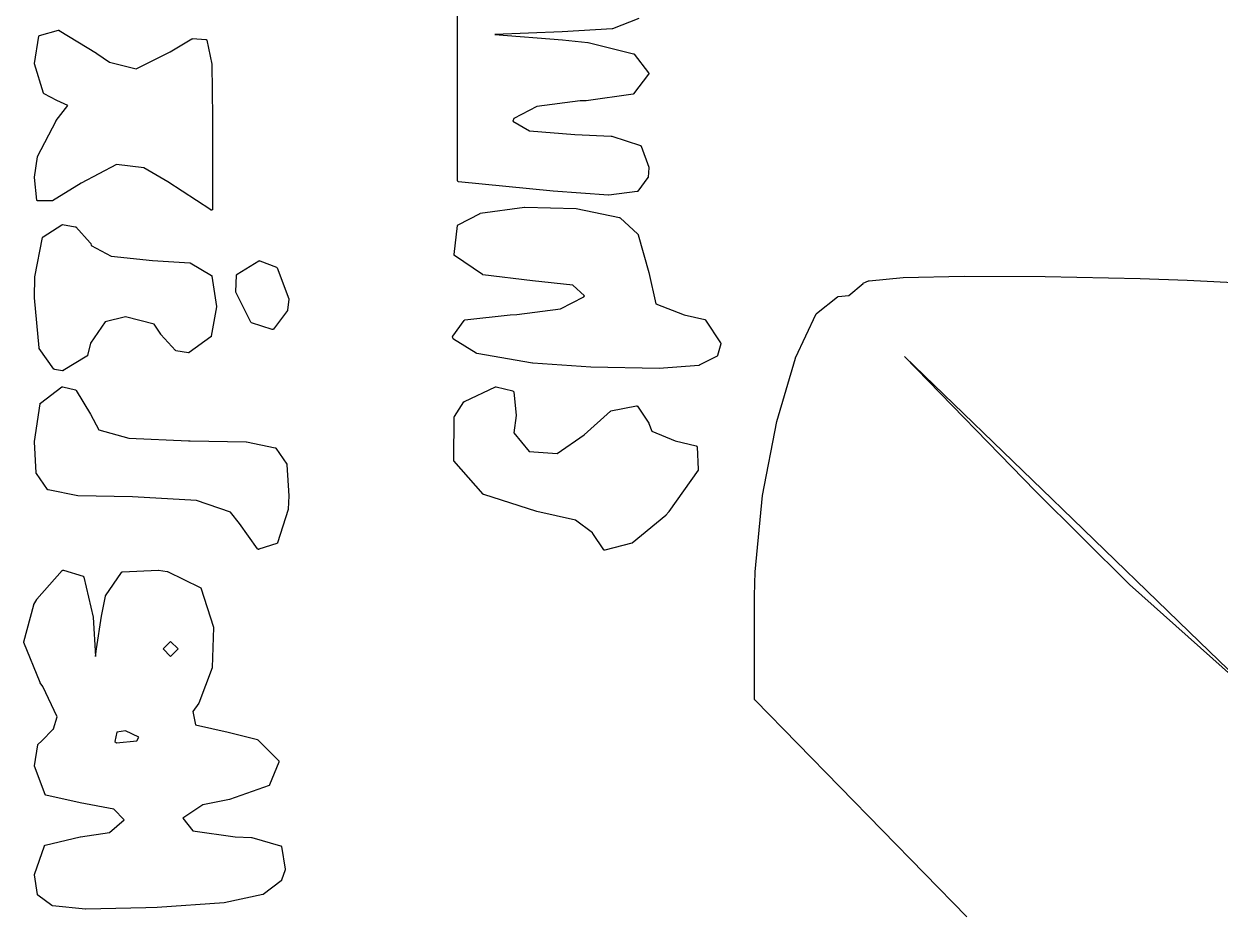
# Model space of a CAD drawing. Extents: x 61 to 195, y -137 to -62.
# Drawn here: x 179.81 to 185.44, y -92.6 to -88.42 of the extents above; entities that cross this region are included whole.
import ezdxf

# ---------------------------------------------------------------- set-up
doc = ezdxf.new("R2010")
doc.units = 0
doc.header["$MEASUREMENT"] = 0
doc.layers.add('BLACK', color=7, linetype='CONTINUOUS')

msp = doc.modelspace()

# ---------------------------------------------------------------- linework, layer by layer
at = {"layer": 'BLACK', "linetype": 'CONTINUOUS'}
for p, q in [((181.851, -89.1597), (181.851, -88.0615)), ((182.704, -88.3965), (182.58, -88.4455)), ((179.886, -88.4765), (179.974, -88.4524)), ((179.974, -88.4523), (179.974, -88.4522)), ((179.974, -88.4522), (179.975, -88.4523)), ((179.974, -88.4524), (179.974, -88.4523)), ((179.975, -88.4523), (179.975, -88.4522)), ((179.975, -88.4522), (179.976, -88.4523)), ((179.976, -88.4523), (179.976, -88.4523)), ((179.976, -88.4523), (179.977, -88.4525)), ((179.977, -88.4525), (179.977, -88.4526)), ((179.977, -88.4526), (179.977, -88.4528)), ((179.977, -88.4528), (179.978, -88.4529)), ((179.978, -88.4529), (180.154, -88.5609)), ((182.343, -88.4603), (182.027, -88.4723)), ((182.027, -88.4723), (182.344, -88.4972)), ((182.578, -88.4458), (182.343, -88.4603)), ((182.343, -88.4603), (182.343, -88.4602)), ((182.343, -88.4602), (182.343, -88.4603)), ((182.579, -88.4456), (182.578, -88.4458)), ((182.58, -88.4455), (182.579, -88.4456)), ((179.862, -88.6085), (179.882, -88.4805)), ((179.882, -88.48), (179.883, -88.4794)), ((179.882, -88.4803), (179.882, -88.48)), ((179.882, -88.4805), (179.882, -88.4803)), ((179.883, -88.478), (179.884, -88.4775)), ((179.883, -88.4784), (179.883, -88.478)), ((179.883, -88.4787), (179.883, -88.4784)), ((179.883, -88.4789), (179.883, -88.4787)), ((179.883, -88.4794), (179.883, -88.4789)), ((179.884, -88.4772), (179.885, -88.4769)), ((179.884, -88.4774), (179.884, -88.4772)), ((179.884, -88.4775), (179.884, -88.4774)), ((179.885, -88.4769), (179.885, -88.4766)), ((179.885, -88.4766), (179.886, -88.4766)), ((179.886, -88.4766), (179.886, -88.4765)), ((180.499, -88.5547), (180.602, -88.4927)), ((180.602, -88.4927), (180.603, -88.4925)), ((180.603, -88.4925), (180.603, -88.4922)), ((180.603, -88.4922), (180.604, -88.4922)), ((180.604, -88.4922), (180.604, -88.4921)), ((180.604, -88.4921), (180.605, -88.4921)), ((180.605, -88.4921), (180.605, -88.492)), ((180.605, -88.492), (180.667, -88.4958)), ((180.667, -88.4958), (180.668, -88.4959)), ((180.668, -88.4959), (180.669, -88.496)), ((180.669, -88.496), (180.669, -88.4961)), ((180.669, -88.4961), (180.669, -88.4962)), ((180.669, -88.4962), (180.67, -88.4966)), ((180.67, -88.4966), (180.67, -88.4969)), ((180.67, -88.4969), (180.67, -88.497)), ((180.67, -88.497), (180.671, -88.4972)), ((180.671, -88.4972), (180.671, -88.4977)), ((180.671, -88.4977), (180.671, -88.4982)), ((180.671, -88.4982), (180.671, -88.4984)), ((180.671, -88.4984), (180.672, -88.4986)), ((180.672, -88.4986), (180.672, -88.4992)), ((180.672, -88.4992), (180.672, -88.4998)), ((180.672, -88.4998), (180.695, -88.6117)), ((182.344, -88.4972), (182.344, -88.4973)), ((182.344, -88.4973), (182.344, -88.4973)), ((182.344, -88.4973), (182.464, -88.5096)), ((182.464, -88.5096), (182.465, -88.5097)), ((182.465, -88.5097), (182.465, -88.5097)), ((182.465, -88.5097), (182.679, -88.5633)), ((180.154, -88.5609), (180.154, -88.561)), ((180.154, -88.561), (180.155, -88.561)), ((180.155, -88.561), (180.214, -88.6023)), ((180.34, -88.6339), (180.499, -88.5547)), ((182.679, -88.5633), (182.679, -88.5636)), ((182.679, -88.5636), (182.68, -88.5639)), ((182.68, -88.5639), (182.68, -88.5639)), ((182.68, -88.5639), (182.68, -88.564)), ((182.68, -88.564), (182.681, -88.5645)), ((182.681, -88.5645), (182.681, -88.5651)), ((182.681, -88.5651), (182.749, -88.6533)), ((179.862, -88.6088), (179.862, -88.6085)), ((179.862, -88.6091), (179.862, -88.6088)), ((179.862, -88.6097), (179.862, -88.6091)), ((179.862, -88.6103), (179.862, -88.6097)), ((179.862, -88.6105), (179.862, -88.6103)), ((179.862, -88.6108), (179.862, -88.6105)), ((179.904, -88.7483), (179.862, -88.6108)), ((180.214, -88.6023), (180.34, -88.6339)), ((180.695, -88.6117), (180.695, -88.6122)), ((180.695, -88.6122), (180.695, -88.6126)), ((180.695, -88.6126), (180.699, -88.8633)), ((182.749, -88.6593), (182.679, -88.7512)), ((182.749, -88.6533), (182.75, -88.6538)), ((182.75, -88.6588), (182.749, -88.6593)), ((182.75, -88.6538), (182.75, -88.6544)), ((182.75, -88.6544), (182.75, -88.6546)), ((182.75, -88.6546), (182.75, -88.6548)), ((182.75, -88.6548), (182.75, -88.6555)), ((182.75, -88.6555), (182.75, -88.6561)), ((182.75, -88.6561), (182.75, -88.6563)), ((182.75, -88.6563), (182.75, -88.6565)), ((182.75, -88.6565), (182.75, -88.6572)), ((182.75, -88.6572), (182.75, -88.6578)), ((182.75, -88.6578), (182.75, -88.658)), ((182.75, -88.658), (182.75, -88.6582)), ((182.75, -88.6582), (182.75, -88.6588)), ((179.904, -88.7484), (179.904, -88.7483)), ((179.904, -88.7486), (179.904, -88.7484)), ((179.905, -88.7492), (179.904, -88.7486)), ((179.905, -88.7498), (179.905, -88.7492)), ((179.905, -88.7499), (179.905, -88.7498)), ((179.905, -88.7501), (179.905, -88.7499)), ((179.906, -88.7505), (179.905, -88.7501)), ((179.906, -88.751), (179.906, -88.7505)), ((179.907, -88.7511), (179.906, -88.751)), ((179.907, -88.7512), (179.907, -88.7511)), ((179.966, -88.7831), (179.907, -88.7512)), ((182.676, -88.7531), (182.455, -88.7836)), ((182.677, -88.7527), (182.676, -88.753)), ((182.676, -88.753), (182.676, -88.753)), ((182.676, -88.753), (182.676, -88.7531)), ((182.678, -88.7523), (182.677, -88.7524)), ((182.677, -88.7524), (182.677, -88.7525)), ((182.677, -88.7525), (182.677, -88.7527)), ((182.679, -88.7515), (182.678, -88.7519)), ((182.678, -88.7519), (182.678, -88.7523)), ((182.679, -88.7512), (182.679, -88.7513)), ((182.679, -88.7513), (182.679, -88.7515)), ((179.964, -88.8772), (180.019, -88.8057)), ((179.966, -88.7833), (179.966, -88.7831)), ((179.966, -88.7831), (179.966, -88.7831)), ((180.019, -88.8057), (179.966, -88.7833)), ((182.428, -88.784), (182.224, -88.8109)), ((182.454, -88.7837), (182.428, -88.784)), ((182.455, -88.7836), (182.454, -88.7836)), ((182.454, -88.7836), (182.454, -88.7837)), ((180.699, -88.8633), (180.699, -88.8633)), ((180.699, -88.8633), (180.699, -88.8633)), ((180.699, -88.8633), (180.699, -89.2933)), ((182.115, -88.8668), (182.111, -88.8795)), ((182.224, -88.8109), (182.115, -88.8668)), ((179.876, -89.0459), (179.964, -88.878)), ((179.964, -88.8776), (179.964, -88.8772)), ((179.964, -88.878), (179.964, -88.8776)), ((182.111, -88.8795), (182.189, -88.9253)), ((182.189, -88.9253), (182.402, -88.943)), ((182.402, -88.943), (182.574, -88.9501)), ((182.574, -88.9501), (182.575, -88.9503)), ((182.575, -88.9503), (182.576, -88.9504)), ((182.576, -88.9504), (182.711, -88.9943)), ((182.711, -88.9943), (182.711, -88.9945)), ((182.711, -88.9945), (182.712, -88.9947)), ((182.712, -88.9947), (182.712, -88.9949)), ((182.712, -88.9949), (182.712, -88.9951)), ((182.712, -88.9951), (182.713, -88.9955)), ((182.713, -88.9955), (182.713, -88.9958)), ((182.713, -88.9958), (182.713, -88.9961)), ((182.713, -88.9961), (182.714, -88.9964)), ((182.714, -88.9964), (182.714, -88.9969)), ((182.714, -88.9969), (182.714, -88.9973)), ((182.714, -88.9973), (182.75, -89.0968)), ((179.862, -89.1433), (179.876, -89.0475)), ((179.876, -89.0467), (179.876, -89.0459)), ((179.876, -89.0475), (179.876, -89.0467)), ((180.247, -89.0833), (180.081, -89.1718)), ((180.376, -89.0986), (180.247, -89.0833)), ((179.862, -89.1439), (179.862, -89.1433)), ((179.862, -89.1446), (179.862, -89.1439)), ((179.873, -89.2506), (179.862, -89.1446)), ((180.489, -89.1653), (180.376, -89.0986)), ((182.746, -89.1454), (182.699, -89.2088)), ((182.747, -89.1445), (182.746, -89.1449)), ((182.746, -89.1449), (182.746, -89.1454)), ((182.75, -89.0989), (182.747, -89.1428)), ((182.747, -89.1428), (182.747, -89.1433)), ((182.747, -89.1433), (182.747, -89.1438)), ((182.747, -89.1438), (182.747, -89.1441)), ((182.747, -89.1441), (182.747, -89.1445)), ((182.75, -89.0968), (182.75, -89.097)), ((182.75, -89.097), (182.75, -89.0972)), ((182.75, -89.0972), (182.75, -89.0978)), ((182.75, -89.0978), (182.75, -89.0985)), ((182.75, -89.0985), (182.75, -89.0987)), ((182.75, -89.0987), (182.75, -89.0989)), ((180.081, -89.1718), (179.947, -89.2537)), ((180.691, -89.2975), (180.489, -89.1653)), ((181.851, -89.1599), (181.851, -89.1597)), ((181.851, -89.16), (181.851, -89.1599)), ((181.852, -89.1607), (181.851, -89.16)), ((181.852, -89.1614), (181.852, -89.1607)), ((181.852, -89.1615), (181.852, -89.1614)), ((181.852, -89.1617), (181.852, -89.1615)), ((181.852, -89.1623), (181.852, -89.1617)), ((181.853, -89.1629), (181.852, -89.1623)), ((181.853, -89.163), (181.853, -89.1629)), ((181.853, -89.1632), (181.853, -89.163)), ((181.853, -89.1636), (181.853, -89.1632)), ((181.854, -89.164), (181.853, -89.1636)), ((181.854, -89.1641), (181.854, -89.164)), ((181.854, -89.1642), (181.854, -89.1641)), ((181.855, -89.1644), (181.854, -89.1642)), ((181.855, -89.1646), (181.855, -89.1644)), ((181.856, -89.1646), (181.855, -89.1646)), ((182.3, -89.2093), (181.856, -89.1646)), ((181.856, -89.1646), (181.856, -89.1646)), ((179.873, -89.2507), (179.873, -89.2506)), ((179.873, -89.2509), (179.873, -89.2507)), ((179.874, -89.2516), (179.873, -89.2509)), ((179.874, -89.2522), (179.874, -89.2516)), ((179.874, -89.2524), (179.874, -89.2522)), ((179.874, -89.2525), (179.874, -89.2524)), ((179.875, -89.2531), (179.874, -89.2525)), ((179.875, -89.2536), (179.875, -89.2531)), ((179.875, -89.2537), (179.875, -89.2536)), ((179.875, -89.2539), (179.875, -89.2537)), ((179.876, -89.2542), (179.875, -89.2539)), ((179.876, -89.2546), (179.876, -89.2542)), ((179.877, -89.2546), (179.876, -89.2546)), ((179.877, -89.2547), (179.877, -89.2546)), ((179.877, -89.2548), (179.877, -89.2547)), ((179.878, -89.255), (179.877, -89.2548)), ((179.944, -89.2544), (179.878, -89.255)), ((179.878, -89.255), (179.878, -89.255)), ((179.878, -89.255), (179.878, -89.255)), ((179.945, -89.2543), (179.944, -89.2544)), ((179.946, -89.2541), (179.945, -89.2542)), ((179.945, -89.2542), (179.945, -89.2543)), ((179.945, -89.2543), (179.945, -89.2543)), ((179.947, -89.2537), (179.946, -89.2539)), ((179.946, -89.2539), (179.946, -89.2541)), ((182.561, -89.2283), (182.3, -89.2093)), ((182.3, -89.2093), (182.3, -89.2093)), ((182.3, -89.2093), (182.3, -89.2093)), ((182.562, -89.2282), (182.561, -89.2283)), ((182.696, -89.2108), (182.562, -89.2282)), ((182.562, -89.2282), (182.562, -89.2282)), ((182.697, -89.2107), (182.696, -89.2107)), ((182.696, -89.2107), (182.696, -89.2108)), ((182.698, -89.2103), (182.697, -89.2104)), ((182.697, -89.2104), (182.697, -89.2107)), ((182.699, -89.2096), (182.698, -89.21)), ((182.698, -89.21), (182.698, -89.2101)), ((182.698, -89.2101), (182.698, -89.2103)), ((182.699, -89.2088), (182.699, -89.209)), ((182.699, -89.209), (182.699, -89.2092)), ((182.699, -89.2092), (182.699, -89.2096)), ((180.691, -89.2976), (180.691, -89.2975)), ((180.691, -89.2977), (180.691, -89.2976)), ((180.692, -89.2979), (180.691, -89.2977)), ((180.693, -89.2982), (180.692, -89.2979)), ((180.693, -89.2983), (180.693, -89.2982)), ((180.693, -89.2982), (180.693, -89.2982)), ((180.694, -89.2983), (180.693, -89.2983)), ((180.695, -89.2983), (180.694, -89.2983)), ((180.694, -89.2983), (180.694, -89.2983)), ((180.696, -89.2978), (180.695, -89.298)), ((180.695, -89.298), (180.695, -89.2983)), ((180.695, -89.2983), (180.695, -89.2983)), ((180.697, -89.2972), (180.696, -89.2977)), ((180.696, -89.2977), (180.696, -89.2977)), ((180.696, -89.2977), (180.696, -89.2978)), ((180.698, -89.2966), (180.697, -89.2968)), ((180.697, -89.2968), (180.697, -89.2972)), ((180.699, -89.2943), (180.698, -89.295)), ((180.698, -89.295), (180.698, -89.2952)), ((180.698, -89.2952), (180.698, -89.2953)), ((180.698, -89.2953), (180.698, -89.2959)), ((180.698, -89.2959), (180.698, -89.2966)), ((180.698, -89.2966), (180.698, -89.2966)), ((180.699, -89.2933), (180.699, -89.2935)), ((180.699, -89.2935), (180.699, -89.2936)), ((180.699, -89.2936), (180.699, -89.2943)), ((181.854, -89.3669), (181.957, -89.3135)), ((181.957, -89.3133), (181.958, -89.313)), ((181.957, -89.3135), (181.957, -89.3133)), ((181.958, -89.313), (182.166, -89.2848)), ((182.166, -89.2848), (182.167, -89.2848)), ((182.167, -89.2848), (182.167, -89.2847)), ((182.167, -89.2847), (182.408, -89.2904)), ((182.408, -89.2904), (182.408, -89.2905)), ((182.408, -89.2905), (182.409, -89.2905)), ((182.409, -89.2905), (182.612, -89.3332)), ((179.903, -89.423), (179.991, -89.3671)), ((179.991, -89.367), (179.992, -89.3668)), ((179.991, -89.3671), (179.991, -89.367)), ((179.991, -89.3671), (179.991, -89.3671)), ((179.992, -89.3668), (179.993, -89.3665)), ((179.993, -89.3665), (179.993, -89.3664)), ((179.993, -89.3664), (179.993, -89.3664)), ((179.993, -89.3664), (179.994, -89.3664)), ((179.994, -89.3664), (179.994, -89.3664)), ((179.994, -89.3664), (180.053, -89.376)), ((179.994, -89.3664), (179.994, -89.3664)), ((179.994, -89.3664), (179.994, -89.3664)), ((181.835, -89.5075), (181.851, -89.3707)), ((181.851, -89.3707), (181.852, -89.3701)), ((181.852, -89.3685), (181.853, -89.368)), ((181.852, -89.3691), (181.852, -89.3685)), ((181.852, -89.3693), (181.852, -89.3691)), ((181.852, -89.3694), (181.852, -89.3693)), ((181.852, -89.3701), (181.852, -89.3694)), ((181.853, -89.3673), (181.854, -89.3669)), ((181.853, -89.3677), (181.853, -89.3673)), ((181.853, -89.3678), (181.853, -89.3677)), ((181.853, -89.368), (181.853, -89.3678)), ((182.612, -89.3332), (182.613, -89.3333)), ((182.613, -89.3333), (182.613, -89.3334)), ((182.613, -89.3334), (182.614, -89.3337)), ((182.614, -89.3337), (182.614, -89.3338)), ((182.614, -89.3338), (182.614, -89.3341)), ((182.614, -89.3341), (182.615, -89.3344)), ((182.615, -89.3344), (182.699, -89.4117)), ((179.864, -89.6117), (179.9, -89.4263)), ((179.9, -89.4263), (179.901, -89.426)), ((179.901, -89.4242), (179.902, -89.4238)), ((179.901, -89.4245), (179.901, -89.4242)), ((179.901, -89.4247), (179.901, -89.4245)), ((179.901, -89.4252), (179.901, -89.4247)), ((179.901, -89.4257), (179.901, -89.4252)), ((179.901, -89.426), (179.901, -89.4257)), ((179.902, -89.4232), (179.903, -89.423)), ((179.902, -89.4234), (179.902, -89.4232)), ((179.902, -89.4238), (179.902, -89.4234)), ((180.053, -89.376), (180.054, -89.3762)), ((180.054, -89.3762), (180.054, -89.3765)), ((180.054, -89.3765), (180.054, -89.3765)), ((180.054, -89.3765), (180.055, -89.3765)), ((180.055, -89.3765), (180.055, -89.377)), ((180.055, -89.377), (180.056, -89.3775)), ((180.056, -89.3775), (180.124, -89.4526)), ((182.699, -89.4117), (182.699, -89.4121)), ((182.699, -89.4121), (182.699, -89.4124)), ((182.699, -89.4124), (182.7, -89.4128)), ((182.7, -89.4128), (182.7, -89.4131)), ((182.7, -89.4131), (182.7, -89.4135)), ((182.7, -89.4135), (182.7, -89.414)), ((182.7, -89.414), (182.75, -89.5907)), ((180.124, -89.4526), (180.125, -89.453)), ((180.125, -89.453), (180.125, -89.4533)), ((180.125, -89.4533), (180.125, -89.4537)), ((180.125, -89.4537), (180.125, -89.4541)), ((180.125, -89.4541), (180.125, -89.4545)), ((180.125, -89.4545), (180.126, -89.4549)), ((180.126, -89.4549), (180.128, -89.4638)), ((180.128, -89.4638), (180.223, -89.5145)), ((180.223, -89.5145), (180.417, -89.5357)), ((180.417, -89.5357), (180.592, -89.5456)), ((180.814, -89.5999), (180.916, -89.5364)), ((180.916, -89.5364), (180.917, -89.5362)), ((180.917, -89.5359), (180.918, -89.5358)), ((180.917, -89.5362), (180.917, -89.5359)), ((180.917, -89.5359), (180.917, -89.5359)), ((180.918, -89.5358), (180.919, -89.5357)), ((180.918, -89.5358), (180.918, -89.5358)), ((180.919, -89.5357), (180.919, -89.5357)), ((180.919, -89.5357), (180.92, -89.5359)), ((180.919, -89.5357), (180.919, -89.5357)), ((180.92, -89.5359), (180.921, -89.536)), ((180.921, -89.536), (181, -89.5668)), ((181.835, -89.5076), (181.835, -89.5075)), ((181.835, -89.5077), (181.835, -89.5076)), ((181.835, -89.5085), (181.835, -89.5077)), ((181.835, -89.5092), (181.835, -89.5085)), ((181.835, -89.5093), (181.835, -89.5092)), ((181.835, -89.5094), (181.835, -89.5093)), ((181.835, -89.5101), (181.835, -89.5094)), ((181.835, -89.5108), (181.835, -89.5101)), ((181.835, -89.5109), (181.835, -89.5108)), ((181.835, -89.511), (181.835, -89.5109)), ((181.836, -89.5115), (181.835, -89.511)), ((181.837, -89.5121), (181.836, -89.5115)), ((181.837, -89.5122), (181.837, -89.5121)), ((181.837, -89.5121), (181.837, -89.5121)), ((181.968, -89.601), (181.837, -89.5122)), ((180.592, -89.5456), (180.592, -89.5457)), ((180.592, -89.5457), (180.592, -89.5457)), ((180.592, -89.5457), (180.593, -89.5459)), ((180.593, -89.5459), (180.594, -89.546)), ((180.594, -89.546), (180.594, -89.5462)), ((180.594, -89.5462), (180.594, -89.5463)), ((180.594, -89.5463), (180.694, -89.6049)), ((181, -89.5668), (181, -89.567)), ((181, -89.567), (181.001, -89.5672)), ((181.001, -89.5672), (181.001, -89.5675)), ((181.001, -89.5675), (181.002, -89.5677)), ((181.002, -89.5677), (181.002, -89.568)), ((181.002, -89.568), (181.002, -89.5683)), ((181.002, -89.5683), (181.002, -89.5687)), ((181.002, -89.5687), (181.003, -89.5691)), ((181.003, -89.5691), (181.003, -89.5695)), ((181.003, -89.5695), (181.003, -89.5698)), ((181.003, -89.5698), (181.057, -89.7153)), ((182.75, -89.5907), (182.75, -89.5908)), ((182.75, -89.5908), (182.75, -89.5909)), ((182.75, -89.5909), (182.784, -89.7389)), ((179.862, -89.7099), (179.864, -89.6125)), ((179.864, -89.6121), (179.864, -89.6117)), ((179.864, -89.6125), (179.864, -89.6121)), ((180.694, -89.6049), (180.694, -89.6052)), ((180.694, -89.6052), (180.694, -89.6054)), ((180.694, -89.6054), (180.695, -89.6057)), ((180.695, -89.6057), (180.695, -89.606)), ((180.695, -89.606), (180.695, -89.6064)), ((180.695, -89.6064), (180.696, -89.6068)), ((180.696, -89.6068), (180.696, -89.6072)), ((180.696, -89.6072), (180.696, -89.6075)), ((180.696, -89.6075), (180.696, -89.608)), ((180.696, -89.608), (180.696, -89.6084)), ((180.696, -89.6084), (180.718, -89.7516)), ((180.808, -89.6816), (180.812, -89.6039)), ((180.812, -89.6022), (180.813, -89.6016)), ((180.812, -89.6024), (180.812, -89.6022)), ((180.812, -89.6026), (180.812, -89.6024)), ((180.812, -89.6032), (180.812, -89.6026)), ((180.812, -89.6039), (180.812, -89.6032)), ((180.813, -89.6007), (180.814, -89.6003)), ((180.813, -89.6009), (180.813, -89.6007)), ((180.813, -89.6011), (180.813, -89.6009)), ((180.813, -89.6016), (180.813, -89.6011)), ((180.814, -89.6003), (180.814, -89.5999)), ((181.968, -89.6012), (181.968, -89.601)), ((181.969, -89.6014), (181.968, -89.6012)), ((181.969, -89.6015), (181.969, -89.6014)), ((181.97, -89.6017), (181.969, -89.6015)), ((181.97, -89.6018), (181.97, -89.6017)), ((181.97, -89.6019), (181.97, -89.6018)), ((182.204, -89.6303), (181.97, -89.6019)), ((182.393, -89.6505), (182.204, -89.6303)), ((182.204, -89.6303), (182.204, -89.6303)), ((182.204, -89.6303), (182.204, -89.6303)), ((182.448, -89.7006), (182.393, -89.6505)), ((183.691, -89.6989), (183.758, -89.6427)), ((183.758, -89.6427), (183.759, -89.6423)), ((183.759, -89.642), (183.784, -89.6303)), ((183.759, -89.6423), (183.759, -89.642)), ((183.784, -89.6303), (183.785, -89.6301)), ((183.785, -89.6301), (183.786, -89.6299)), ((183.786, -89.6299), (183.947, -89.6149)), ((183.947, -89.6149), (184.233, -89.608)), ((183.947, -89.6149), (183.947, -89.6149)), ((183.947, -89.6149), (183.947, -89.6149)), ((184.233, -89.608), (184.233, -89.608)), ((184.233, -89.608), (184.233, -89.608)), ((184.233, -89.608), (184.614, -89.6097)), ((184.614, -89.6097), (184.614, -89.6097)), ((184.614, -89.6097), (184.614, -89.6097)), ((184.614, -89.6097), (185.061, -89.6203)), ((185.061, -89.6203), (185.061, -89.6203)), ((185.061, -89.6203), (185.061, -89.6203)), ((185.061, -89.6203), (185.281, -89.6282)), ((185.281, -89.6282), (185.281, -89.6282)), ((185.281, -89.6282), (185.282, -89.6282)), ((185.282, -89.6282), (185.791, -89.654)), ((179.862, -89.7102), (179.862, -89.7099)), ((179.862, -89.7104), (179.862, -89.7102)), ((179.883, -89.9459), (179.862, -89.7104)), ((180.808, -89.682), (180.808, -89.6816)), ((180.808, -89.6824), (180.808, -89.682)), ((180.808, -89.6828), (180.808, -89.6824)), ((180.808, -89.6833), (180.808, -89.6828)), ((180.808, -89.6837), (180.808, -89.6833)), ((180.808, -89.6841), (180.808, -89.6837)), ((180.879, -89.8252), (180.808, -89.6841)), ((182.335, -89.7619), (182.445, -89.7063)), ((182.445, -89.7063), (182.448, -89.7006)), ((183.539, -89.784), (183.637, -89.7061)), ((183.637, -89.7061), (183.638, -89.7058)), ((183.638, -89.7054), (183.639, -89.7053)), ((183.638, -89.7055), (183.638, -89.7054)), ((183.638, -89.7058), (183.638, -89.7055)), ((183.639, -89.7052), (183.64, -89.705)), ((183.639, -89.7053), (183.639, -89.7052)), ((183.64, -89.705), (183.691, -89.6989)), ((180.718, -89.7532), (180.693, -89.8913)), ((180.718, -89.7516), (180.718, -89.7524)), ((180.718, -89.7524), (180.718, -89.7532)), ((181.057, -89.7175), (181.052, -89.7682)), ((181.057, -89.7153), (181.057, -89.7156)), ((181.057, -89.7156), (181.057, -89.7158)), ((181.057, -89.7158), (181.057, -89.7164)), ((181.057, -89.7164), (181.057, -89.717)), ((181.057, -89.717), (181.057, -89.7173)), ((181.057, -89.7173), (181.057, -89.7175)), ((182.13, -89.7892), (182.335, -89.7619)), ((182.784, -89.7389), (182.916, -89.7899)), ((180.194, -89.8227), (180.125, -89.9237)), ((180.29, -89.7998), (180.194, -89.8227)), ((180.424, -89.8345), (180.29, -89.7998)), ((181.051, -89.7707), (180.985, -89.8575)), ((181.052, -89.7703), (181.051, -89.7707)), ((181.052, -89.7682), (181.052, -89.7687)), ((181.052, -89.7687), (181.052, -89.7692)), ((181.052, -89.7692), (181.052, -89.7695)), ((181.052, -89.7695), (181.052, -89.7698)), ((181.052, -89.7698), (181.052, -89.7703)), ((181.829, -89.8913), (181.882, -89.8164)), ((181.882, -89.8164), (181.883, -89.8162)), ((181.883, -89.8156), (181.884, -89.8152)), ((181.883, -89.8159), (181.883, -89.8156)), ((181.883, -89.8162), (181.883, -89.8159)), ((181.884, -89.8148), (181.885, -89.8147)), ((181.884, -89.815), (181.884, -89.8148)), ((181.884, -89.8152), (181.884, -89.815)), ((181.885, -89.8144), (181.886, -89.8143)), ((181.885, -89.8145), (181.885, -89.8144)), ((181.885, -89.8147), (181.885, -89.8145)), ((181.886, -89.8143), (182.098, -89.7897)), ((182.098, -89.7897), (182.13, -89.7892)), ((182.098, -89.7897), (182.098, -89.7897)), ((182.098, -89.7897), (182.098, -89.7897)), ((182.916, -89.7899), (183.014, -89.813)), ((183.014, -89.813), (183.015, -89.8131)), ((183.015, -89.8131), (183.015, -89.8131)), ((183.015, -89.8131), (183.015, -89.8134)), ((183.015, -89.8134), (183.016, -89.8137)), ((183.016, -89.8137), (183.016, -89.8138)), ((183.016, -89.8138), (183.016, -89.8139)), ((183.016, -89.8139), (183.017, -89.8144)), ((183.017, -89.8144), (183.017, -89.8149)), ((183.017, -89.8149), (183.017, -89.815)), ((183.017, -89.815), (183.017, -89.8151)), ((183.017, -89.8151), (183.088, -89.9226)), ((183.44, -89.9931), (183.538, -89.7858)), ((183.538, -89.7853), (183.539, -89.7848)), ((183.538, -89.7855), (183.538, -89.7853)), ((183.538, -89.7858), (183.538, -89.7855)), ((183.539, -89.7842), (183.539, -89.784)), ((183.539, -89.7843), (183.539, -89.7842)), ((183.539, -89.7848), (183.539, -89.7843)), ((180.455, -89.882), (180.424, -89.8345)), ((180.879, -89.8254), (180.879, -89.8252)), ((180.879, -89.8256), (180.879, -89.8254)), ((180.88, -89.8261), (180.879, -89.8256)), ((180.88, -89.8266), (180.88, -89.8261)), ((180.88, -89.8267), (180.88, -89.8266)), ((180.881, -89.8269), (180.88, -89.8267)), ((180.881, -89.8272), (180.881, -89.8269)), ((180.882, -89.8275), (180.881, -89.8272)), ((180.882, -89.8276), (180.882, -89.8275)), ((180.882, -89.8277), (180.882, -89.8276)), ((180.98, -89.8592), (180.882, -89.8277)), ((180.98, -89.8593), (180.98, -89.8592)), ((180.981, -89.8594), (180.98, -89.8593)), ((180.982, -89.8595), (180.981, -89.8594)), ((180.981, -89.8594), (180.981, -89.8594)), ((180.983, -89.8594), (180.982, -89.8594)), ((180.982, -89.8594), (180.982, -89.8595)), ((180.984, -89.8589), (180.983, -89.8591)), ((180.983, -89.8591), (180.983, -89.8592)), ((180.983, -89.8592), (180.983, -89.8594)), ((180.985, -89.8582), (180.984, -89.8584)), ((180.984, -89.8584), (180.984, -89.8587)), ((180.984, -89.8587), (180.984, -89.8589)), ((180.985, -89.8575), (180.985, -89.8578)), ((180.985, -89.8578), (180.985, -89.8582)), ((180.125, -89.9237), (180.111, -89.9821)), ((180.455, -89.8824), (180.455, -89.882)), ((180.456, -89.8827), (180.455, -89.8824)), ((180.524, -89.9578), (180.456, -89.8827)), ((180.691, -89.8945), (180.589, -89.9681)), ((180.692, -89.8943), (180.691, -89.8945)), ((180.693, -89.8932), (180.692, -89.8937)), ((180.692, -89.8937), (180.692, -89.8942)), ((180.692, -89.8942), (180.692, -89.8943)), ((180.693, -89.8913), (180.693, -89.8915)), ((180.693, -89.8915), (180.693, -89.8916)), ((180.693, -89.8916), (180.693, -89.8923)), ((180.693, -89.8923), (180.693, -89.8929)), ((180.693, -89.8929), (180.693, -89.8931)), ((180.693, -89.8931), (180.693, -89.8932)), ((181.828, -89.8922), (181.829, -89.8917)), ((181.828, -89.8925), (181.828, -89.8922)), ((181.828, -89.8928), (181.828, -89.8925)), ((181.828, -89.8933), (181.828, -89.8928)), ((181.828, -89.8938), (181.828, -89.8933)), ((181.828, -89.8942), (181.828, -89.8938)), ((181.828, -89.8946), (181.828, -89.8942)), ((181.828, -89.8951), (181.828, -89.8946)), ((181.828, -89.8956), (181.828, -89.8951)), ((181.83, -89.9019), (181.828, -89.8956)), ((181.829, -89.8917), (181.829, -89.8913)), ((181.83, -89.902), (181.83, -89.9019)), ((181.83, -89.9021), (181.83, -89.902)), ((181.831, -89.9028), (181.83, -89.9021)), ((181.831, -89.9034), (181.831, -89.9028)), ((181.831, -89.9035), (181.831, -89.9034)), ((181.831, -89.9036), (181.831, -89.9035)), ((181.832, -89.9041), (181.831, -89.9036)), ((181.832, -89.9047), (181.832, -89.9041)), ((181.832, -89.9048), (181.832, -89.9047)), ((181.832, -89.9047), (181.832, -89.9047)), ((181.939, -89.9711), (181.832, -89.9048)), ((183.089, -89.9267), (183.074, -89.9814)), ((183.088, -89.9226), (183.088, -89.923)), ((183.088, -89.923), (183.089, -89.9233)), ((183.089, -89.9233), (183.089, -89.9238)), ((183.089, -89.9238), (183.089, -89.9242)), ((183.089, -89.9242), (183.089, -89.9246)), ((183.089, -89.9246), (183.089, -89.925)), ((183.089, -89.925), (183.089, -89.9255)), ((183.089, -89.9255), (183.089, -89.926)), ((183.089, -89.926), (183.089, -89.9263)), ((183.089, -89.9263), (183.089, -89.9267)), ((179.883, -89.9464), (179.883, -89.9459)), ((179.883, -89.9468), (179.883, -89.9464)), ((179.883, -89.9472), (179.883, -89.9468)), ((179.883, -89.9476), (179.883, -89.9472)), ((179.883, -89.948), (179.883, -89.9476)), ((179.884, -89.9484), (179.883, -89.948)), ((179.953, -90.0454), (179.884, -89.9484)), ((180.108, -89.9852), (179.996, -90.0529)), ((180.109, -89.985), (180.108, -89.9852)), ((180.11, -89.984), (180.109, -89.9845)), ((180.109, -89.9845), (180.109, -89.9849)), ((180.109, -89.9849), (180.109, -89.985)), ((180.111, -89.9825), (180.11, -89.9831)), ((180.11, -89.9831), (180.11, -89.9837)), ((180.11, -89.9837), (180.11, -89.9838)), ((180.11, -89.9838), (180.11, -89.984)), ((180.111, -89.9821), (180.111, -89.9823)), ((180.111, -89.9823), (180.111, -89.9825)), ((180.525, -89.9583), (180.524, -89.9578)), ((180.525, -89.9588), (180.525, -89.9583)), ((180.526, -89.9588), (180.525, -89.9588)), ((180.526, -89.9589), (180.526, -89.9588)), ((180.526, -89.9591), (180.526, -89.9589)), ((180.527, -89.9594), (180.526, -89.9591)), ((180.586, -89.9689), (180.527, -89.9594)), ((180.587, -89.9689), (180.586, -89.969)), ((180.586, -89.969), (180.586, -89.9689)), ((180.586, -89.9689), (180.586, -89.9689)), ((180.588, -89.9688), (180.587, -89.9688)), ((180.587, -89.9688), (180.587, -89.9689)), ((180.587, -89.9689), (180.587, -89.9689)), ((180.589, -89.9683), (180.588, -89.9685)), ((180.588, -89.9685), (180.588, -89.9688)), ((180.589, -89.9681), (180.589, -89.9682)), ((180.589, -89.9682), (180.589, -89.9683)), ((181.94, -89.9712), (181.939, -89.9711)), ((181.939, -89.9711), (181.939, -89.9711)), ((181.94, -89.9714), (181.94, -89.9712)), ((181.941, -89.9717), (181.94, -89.9714)), ((181.941, -89.9718), (181.941, -89.9717)), ((181.941, -89.9717), (181.941, -89.9717)), ((182.204, -90.0176), (181.941, -89.9718)), ((183.071, -89.9845), (182.987, -90.0277)), ((183.072, -89.9842), (183.071, -89.9843)), ((183.071, -89.9843), (183.071, -89.9845)), ((183.073, -89.9835), (183.072, -89.9838)), ((183.072, -89.9838), (183.072, -89.9842)), ((183.074, -89.9817), (183.073, -89.982)), ((183.073, -89.982), (183.073, -89.9825)), ((183.073, -89.9825), (183.073, -89.983)), ((183.073, -89.983), (183.073, -89.9832)), ((183.073, -89.9832), (183.073, -89.9835)), ((183.074, -89.9814), (183.074, -89.9817)), ((184.647, -90.6575), (183.953, -89.9861)), ((183.953, -89.9861), (184.569, -90.6195)), ((179.953, -90.0456), (179.953, -90.0454)), ((179.953, -90.0458), (179.953, -90.0456)), ((179.954, -90.0462), (179.953, -90.0458)), ((179.954, -90.0466), (179.954, -90.0462)), ((179.955, -90.0467), (179.954, -90.0466)), ((179.955, -90.0469), (179.955, -90.0467)), ((179.955, -90.0471), (179.955, -90.0469)), ((179.956, -90.0474), (179.955, -90.0471)), ((179.956, -90.0475), (179.956, -90.0474)), ((179.956, -90.0474), (179.956, -90.0474)), ((179.993, -90.0536), (179.956, -90.0475)), ((182.205, -90.0176), (182.204, -90.0176)), ((182.204, -90.0176), (182.204, -90.0176)), ((182.477, -90.0362), (182.205, -90.0176)), ((182.799, -90.0434), (182.477, -90.0362)), ((182.477, -90.0362), (182.477, -90.0362)), ((182.477, -90.0362), (182.477, -90.0362)), ((182.986, -90.0282), (182.799, -90.0434)), ((182.799, -90.0434), (182.799, -90.0433)), ((182.799, -90.0433), (182.799, -90.0434)), ((182.987, -90.028), (182.986, -90.0282)), ((182.986, -90.0282), (182.986, -90.0282)), ((182.986, -90.0282), (182.986, -90.0282)), ((182.987, -90.0277), (182.987, -90.0277)), ((182.987, -90.0277), (182.987, -90.0278)), ((182.987, -90.0278), (182.987, -90.028)), ((183.352, -90.2913), (183.44, -89.9939)), ((183.44, -89.9935), (183.44, -89.9931)), ((183.44, -89.9939), (183.44, -89.9935)), ((179.994, -90.0536), (179.993, -90.0536)), ((179.993, -90.0536), (179.993, -90.0536)), ((179.993, -90.0536), (179.993, -90.0536)), ((179.995, -90.0536), (179.994, -90.0536)), ((179.996, -90.053), (179.995, -90.0533)), ((179.995, -90.0533), (179.995, -90.0536)), ((179.995, -90.0536), (179.995, -90.0536)), ((179.995, -90.0536), (179.995, -90.0536)), ((179.996, -90.0529), (179.996, -90.053)), ((179.996, -90.053), (179.996, -90.053)), ((179.89, -90.2051), (179.991, -90.1293)), ((179.991, -90.1288), (179.992, -90.1287)), ((179.991, -90.1291), (179.991, -90.1288)), ((179.991, -90.1293), (179.991, -90.1291)), ((179.992, -90.1286), (179.993, -90.1285)), ((179.992, -90.1287), (179.992, -90.1286)), ((179.993, -90.1285), (179.993, -90.1284)), ((179.993, -90.1284), (179.994, -90.1284)), ((179.994, -90.1284), (179.994, -90.1283)), ((179.994, -90.1283), (179.994, -90.1284)), ((179.994, -90.1284), (179.995, -90.1285)), ((179.995, -90.1285), (180.054, -90.1432)), ((180.054, -90.1432), (180.054, -90.1433)), ((180.054, -90.1433), (180.055, -90.1434)), ((180.055, -90.1434), (180.055, -90.1437)), ((180.055, -90.1437), (180.056, -90.1439)), ((180.056, -90.1439), (180.056, -90.1441)), ((180.056, -90.1441), (180.056, -90.1442)), ((180.056, -90.1442), (180.056, -90.1447)), ((180.056, -90.1447), (180.057, -90.1451)), ((180.057, -90.1451), (180.057, -90.1453)), ((180.057, -90.1453), (180.057, -90.1455)), ((180.057, -90.1455), (180.125, -90.2578)), ((181.884, -90.1979), (182.03, -90.1288)), ((182.03, -90.1288), (182.031, -90.1286)), ((182.031, -90.1286), (182.032, -90.1284)), ((182.032, -90.1284), (182.033, -90.1285)), ((182.032, -90.1284), (182.032, -90.1284)), ((182.032, -90.1284), (182.032, -90.1284)), ((182.032, -90.1284), (182.032, -90.1284)), ((182.033, -90.1285), (182.111, -90.1484)), ((182.111, -90.1484), (182.111, -90.1486)), ((182.111, -90.1486), (182.112, -90.1487)), ((182.112, -90.1487), (182.112, -90.1489)), ((182.112, -90.1489), (182.112, -90.1491)), ((182.112, -90.1491), (182.113, -90.1494)), ((182.113, -90.1494), (182.113, -90.1496)), ((182.113, -90.1496), (182.113, -90.15)), ((182.113, -90.15), (182.114, -90.1503)), ((182.114, -90.1503), (182.114, -90.1507)), ((182.114, -90.1507), (182.114, -90.151)), ((182.114, -90.151), (182.114, -90.1515)), ((182.114, -90.1515), (182.114, -90.1519)), ((182.114, -90.1519), (182.114, -90.1523)), ((182.114, -90.1523), (182.115, -90.1527)), ((182.115, -90.1527), (182.126, -90.263)), ((179.862, -90.3866), (179.888, -90.2083)), ((179.888, -90.2067), (179.889, -90.2065)), ((179.888, -90.2073), (179.888, -90.2067)), ((179.888, -90.2079), (179.888, -90.2073)), ((179.888, -90.2081), (179.888, -90.2079)), ((179.888, -90.2083), (179.888, -90.2081)), ((179.889, -90.2058), (179.89, -90.2053)), ((179.889, -90.2063), (179.889, -90.2058)), ((179.889, -90.2065), (179.889, -90.2063)), ((179.89, -90.2052), (179.89, -90.2051)), ((179.89, -90.2053), (179.89, -90.2052)), ((181.836, -90.2691), (181.881, -90.1997)), ((181.881, -90.1997), (181.882, -90.1993)), ((181.882, -90.1987), (181.883, -90.1984)), ((181.882, -90.1989), (181.882, -90.1987)), ((181.882, -90.1993), (181.882, -90.1989)), ((181.883, -90.1982), (181.884, -90.1979)), ((181.883, -90.1984), (181.883, -90.1982)), ((180.125, -90.2578), (180.125, -90.2579)), ((180.125, -90.2579), (180.125, -90.258)), ((180.125, -90.258), (180.164, -90.3317)), ((181.833, -90.4737), (181.835, -90.2718)), ((181.835, -90.2704), (181.836, -90.2701)), ((181.835, -90.2707), (181.835, -90.2704)), ((181.835, -90.2712), (181.835, -90.2707)), ((181.835, -90.2718), (181.835, -90.2712)), ((181.836, -90.2696), (181.836, -90.2691)), ((181.836, -90.2701), (181.836, -90.2696)), ((182.126, -90.2641), (182.116, -90.3453)), ((182.126, -90.263), (182.126, -90.2636)), ((182.126, -90.2636), (182.126, -90.2641)), ((182.446, -90.3548), (182.57, -90.2436)), ((182.57, -90.2434), (182.571, -90.2431)), ((182.57, -90.2436), (182.57, -90.2434)), ((182.571, -90.2429), (182.572, -90.2427)), ((182.571, -90.2431), (182.571, -90.2429)), ((182.572, -90.2424), (182.692, -90.2183)), ((182.572, -90.2426), (182.572, -90.2424)), ((182.572, -90.2427), (182.572, -90.2426)), ((182.692, -90.2183), (182.692, -90.2182)), ((182.692, -90.2182), (182.693, -90.2182)), ((182.692, -90.2183), (182.692, -90.2183)), ((182.693, -90.2182), (182.693, -90.2182)), ((182.693, -90.2182), (182.694, -90.2183)), ((182.694, -90.2183), (182.694, -90.2184)), ((182.694, -90.2184), (182.695, -90.2186)), ((182.695, -90.2186), (182.695, -90.2188)), ((182.695, -90.2188), (182.695, -90.219)), ((182.695, -90.219), (182.696, -90.2192)), ((182.696, -90.2192), (182.696, -90.2195)), ((182.696, -90.2195), (182.696, -90.2199)), ((182.696, -90.2199), (182.697, -90.2202)), ((182.697, -90.2202), (182.697, -90.2204)), ((182.697, -90.2204), (182.75, -90.2999)), ((182.75, -90.2999), (182.75, -90.3004)), ((182.75, -90.3004), (182.75, -90.3009)), ((182.75, -90.3009), (182.764, -90.3378)), ((183.285, -90.6397), (183.352, -90.2918)), ((183.352, -90.2915), (183.352, -90.2913)), ((183.352, -90.2918), (183.352, -90.2915)), ((180.164, -90.3317), (180.306, -90.371)), ((180.306, -90.371), (180.586, -90.3823)), ((180.586, -90.3823), (180.593, -90.3823)), ((180.593, -90.3823), (180.593, -90.3823)), ((180.593, -90.3823), (180.594, -90.3823)), ((180.594, -90.3823), (180.857, -90.3869)), ((182.116, -90.3453), (182.188, -90.4325)), ((182.319, -90.4424), (182.446, -90.3548)), ((182.764, -90.3378), (182.874, -90.3826)), ((182.874, -90.3826), (182.973, -90.4065)), ((179.862, -90.3871), (179.862, -90.3866)), ((179.862, -90.3876), (179.862, -90.3871)), ((179.87, -90.5339), (179.862, -90.3876)), ((180.857, -90.3869), (180.857, -90.387)), ((180.857, -90.387), (180.858, -90.387)), ((180.858, -90.387), (180.994, -90.4157)), ((180.994, -90.4157), (180.994, -90.4157)), ((180.994, -90.4157), (180.994, -90.4157)), ((180.994, -90.4157), (180.995, -90.416)), ((180.995, -90.416), (180.996, -90.4163)), ((180.996, -90.4163), (180.996, -90.4164)), ((180.996, -90.4164), (180.996, -90.4165)), ((180.996, -90.4165), (180.996, -90.417)), ((180.996, -90.417), (180.997, -90.4175)), ((180.997, -90.4175), (180.997, -90.4176)), ((180.997, -90.4176), (180.997, -90.4177)), ((180.997, -90.4177), (181.048, -90.4933)), ((182.188, -90.4325), (182.319, -90.4424)), ((182.973, -90.4065), (182.973, -90.4067)), ((182.973, -90.4067), (182.974, -90.4069)), ((182.974, -90.4069), (182.974, -90.4071)), ((182.974, -90.4071), (182.974, -90.4072)), ((182.974, -90.4072), (182.975, -90.4076)), ((182.975, -90.4076), (182.975, -90.4079)), ((182.975, -90.4079), (182.975, -90.4082)), ((182.975, -90.4082), (182.976, -90.4084)), ((182.976, -90.4084), (182.976, -90.4089)), ((182.976, -90.4089), (182.976, -90.4094)), ((182.976, -90.4094), (182.976, -90.4097)), ((182.976, -90.4097), (182.976, -90.4099)), ((182.976, -90.4099), (182.977, -90.4105)), ((182.977, -90.4105), (182.977, -90.4111)), ((182.977, -90.4111), (182.983, -90.5179)), ((181.048, -90.4933), (181.049, -90.4938)), ((181.049, -90.4938), (181.049, -90.4942)), ((181.049, -90.4942), (181.049, -90.4945)), ((181.049, -90.4945), (181.049, -90.4949)), ((181.049, -90.4949), (181.049, -90.4954)), ((181.049, -90.4954), (181.049, -90.4959)), ((181.049, -90.4959), (181.057, -90.6411)), ((181.833, -90.4738), (181.833, -90.4737)), ((181.833, -90.4739), (181.833, -90.4738)), ((181.833, -90.4746), (181.833, -90.4739)), ((181.833, -90.4754), (181.833, -90.4746)), ((181.833, -90.4755), (181.833, -90.4754)), ((181.833, -90.4756), (181.833, -90.4755)), ((181.834, -90.4763), (181.833, -90.4756)), ((181.834, -90.4769), (181.834, -90.4763)), ((181.834, -90.477), (181.834, -90.4769)), ((181.834, -90.4771), (181.834, -90.477)), ((181.972, -90.6342), (181.834, -90.4771)), ((179.87, -90.5344), (179.87, -90.5339)), ((179.87, -90.5349), (179.87, -90.5344)), ((179.87, -90.5352), (179.87, -90.5349)), ((179.87, -90.5356), (179.87, -90.5352)), ((179.87, -90.536), (179.87, -90.5356)), ((179.871, -90.5364), (179.87, -90.536)), ((179.923, -90.6119), (179.871, -90.5364)), ((182.982, -90.5211), (182.845, -90.7159)), ((182.983, -90.5196), (182.982, -90.5203)), ((182.982, -90.5203), (182.982, -90.5211)), ((182.983, -90.5179), (182.983, -90.5187)), ((182.983, -90.5187), (182.983, -90.5195)), ((182.983, -90.5195), (182.983, -90.5196)), ((182.983, -90.5196), (182.983, -90.5196)), ((179.923, -90.612), (179.923, -90.6119)), ((179.923, -90.6122), (179.923, -90.612)), ((179.924, -90.6127), (179.923, -90.6122)), ((179.924, -90.6132), (179.924, -90.6127)), ((179.925, -90.6133), (179.924, -90.6132)), ((179.924, -90.6132), (179.924, -90.6132)), ((179.925, -90.6136), (179.925, -90.6133)), ((179.926, -90.6139), (179.925, -90.6136)), ((179.926, -90.614), (179.926, -90.6139)), ((179.926, -90.6139), (179.926, -90.6139)), ((180.065, -90.6421), (179.926, -90.614)), ((180.066, -90.6422), (180.065, -90.6421)), ((180.065, -90.6421), (180.065, -90.6421)), ((180.323, -90.6463), (180.066, -90.6422)), ((180.624, -90.6635), (180.323, -90.6463)), ((180.784, -90.7189), (180.624, -90.6635)), ((181.057, -90.6416), (181.054, -90.7047)), ((181.057, -90.6411), (181.057, -90.6413)), ((181.057, -90.6413), (181.057, -90.6416)), ((181.972, -90.6345), (181.972, -90.6342)), ((181.973, -90.6348), (181.972, -90.6345)), ((181.973, -90.635), (181.973, -90.6348)), ((181.973, -90.6353), (181.973, -90.635)), ((181.974, -90.6354), (181.973, -90.6353)), ((181.974, -90.6356), (181.974, -90.6354)), ((182.223, -90.7149), (181.974, -90.6356)), ((183.251, -90.9993), (183.285, -90.6402)), ((183.285, -90.64), (183.285, -90.6397)), ((183.285, -90.6402), (183.285, -90.64)), ((184.569, -90.6195), (185.011, -91.0579)), ((184.695, -90.7036), (184.647, -90.6575)), ((180.825, -90.7713), (180.784, -90.7189)), ((181.054, -90.7059), (181.005, -90.862)), ((181.054, -90.7047), (181.054, -90.7053)), ((181.054, -90.7053), (181.054, -90.7059)), ((182.223, -90.715), (182.223, -90.7149)), ((182.224, -90.7151), (182.223, -90.715)), ((182.406, -90.7552), (182.224, -90.7151)), ((182.845, -90.7164), (182.83, -90.7331)), ((182.845, -90.7159), (182.845, -90.7161)), ((182.845, -90.7161), (182.845, -90.7164)), ((185.339, -91.3278), (184.695, -90.7036)), ((184.695, -90.7036), (184.695, -90.7036)), ((180.911, -90.8911), (180.825, -90.7713)), ((182.486, -90.8147), (182.406, -90.7552)), ((182.83, -90.7336), (182.672, -90.8636)), ((182.83, -90.7331), (182.83, -90.7333)), ((182.83, -90.7333), (182.83, -90.7336)), ((182.486, -90.8164), (182.486, -90.8147)), ((182.486, -90.8168), (182.486, -90.8164)), ((182.486, -90.8172), (182.486, -90.8168)), ((182.487, -90.8177), (182.486, -90.8172)), ((182.487, -90.8181), (182.487, -90.8177)), ((182.487, -90.8184), (182.487, -90.8181)), ((182.487, -90.8188), (182.487, -90.8184)), ((182.539, -90.8955), (182.487, -90.8188)), ((180.912, -90.8915), (180.911, -90.8911)), ((180.912, -90.8919), (180.912, -90.8915)), ((180.912, -90.8921), (180.912, -90.8919)), ((181.002, -90.8653), (180.917, -90.8929)), ((181.003, -90.8648), (181.002, -90.865)), ((181.002, -90.865), (181.002, -90.8653)), ((181.004, -90.864), (181.003, -90.8645)), ((181.003, -90.8645), (181.003, -90.8646)), ((181.003, -90.8646), (181.003, -90.8648)), ((181.005, -90.862), (181.004, -90.8626)), ((181.004, -90.8626), (181.004, -90.8632)), ((181.004, -90.8632), (181.004, -90.8634)), ((181.004, -90.8634), (181.004, -90.8636)), ((181.004, -90.8636), (181.004, -90.864)), ((182.67, -90.8646), (182.544, -90.8975)), ((182.671, -90.8641), (182.67, -90.8644)), ((182.67, -90.8644), (182.67, -90.8645)), ((182.67, -90.8645), (182.67, -90.8646)), ((182.672, -90.8638), (182.671, -90.8641)), ((182.672, -90.8636), (182.672, -90.8637)), ((182.672, -90.8637), (182.672, -90.8638)), ((180.913, -90.8923), (180.912, -90.8921)), ((180.913, -90.8925), (180.913, -90.8923)), ((180.914, -90.8928), (180.913, -90.8925)), ((180.914, -90.8929), (180.914, -90.8928)), ((180.914, -90.893), (180.914, -90.8929)), ((180.915, -90.8931), (180.914, -90.893)), ((180.916, -90.8931), (180.915, -90.8932)), ((180.915, -90.8932), (180.915, -90.8931)), ((180.917, -90.8929), (180.916, -90.893)), ((180.916, -90.893), (180.916, -90.8931)), ((180.916, -90.8931), (180.916, -90.8931)), ((182.539, -90.8958), (182.539, -90.8955)), ((182.539, -90.8962), (182.539, -90.8958)), ((182.54, -90.8964), (182.539, -90.8962)), ((182.54, -90.8967), (182.54, -90.8964)), ((182.54, -90.8969), (182.54, -90.8967)), ((182.541, -90.8972), (182.54, -90.8969)), ((182.541, -90.8973), (182.541, -90.8972)), ((182.541, -90.8975), (182.541, -90.8973)), ((182.542, -90.8975), (182.541, -90.8975)), ((182.542, -90.8977), (182.542, -90.8975)), ((182.543, -90.8976), (182.542, -90.8977)), ((182.544, -90.8976), (182.543, -90.8977)), ((182.543, -90.8977), (182.543, -90.8976)), ((182.544, -90.8975), (182.544, -90.8976)), ((179.873, -91.1279), (179.992, -90.9926)), ((179.992, -90.9926), (179.993, -90.9925)), ((179.993, -90.9919), (179.994, -90.9915)), ((179.993, -90.9923), (179.993, -90.9919)), ((179.993, -90.9925), (179.993, -90.9923)), ((179.994, -90.9913), (179.995, -90.9912)), ((179.994, -90.9915), (179.994, -90.9913)), ((179.994, -90.9915), (179.994, -90.9915)), ((179.995, -90.9912), (179.995, -90.991)), ((179.995, -90.991), (179.996, -90.991)), ((179.996, -90.991), (179.996, -90.9909)), ((179.996, -90.9909), (179.996, -90.991)), ((179.996, -90.991), (179.997, -90.991)), ((179.997, -90.991), (179.997, -90.9911)), ((179.997, -90.9911), (179.998, -90.9912)), ((179.998, -90.9912), (180.09, -91.0198)), ((180.196, -91.1112), (180.271, -91.0014)), ((180.271, -91.0014), (180.272, -91.001)), ((180.272, -91.0002), (180.273, -90.9999)), ((180.272, -91.0004), (180.272, -91.0002)), ((180.272, -91.0006), (180.272, -91.0004)), ((180.272, -91.001), (180.272, -91.0006)), ((180.273, -90.9999), (180.273, -90.9996)), ((180.273, -90.9996), (180.274, -90.9996)), ((180.274, -90.9996), (180.274, -90.9994)), ((180.274, -90.9994), (180.275, -90.9994)), ((180.275, -90.9992), (180.444, -90.9911)), ((180.275, -90.9994), (180.275, -90.9992)), ((180.444, -90.9911), (180.445, -90.9912)), ((180.445, -90.9912), (180.445, -90.9912)), ((180.445, -90.9912), (180.486, -90.997)), ((180.486, -90.997), (180.487, -90.9972)), ((180.487, -90.9972), (180.487, -90.9974)), ((180.487, -90.9974), (180.641, -91.0717)), ((183.248, -91.1121), (183.251, -90.9996)), ((183.251, -90.9994), (183.251, -90.9993)), ((183.251, -90.9996), (183.251, -90.9994)), ((180.09, -91.0198), (180.091, -91.0202)), ((180.091, -91.0202), (180.091, -91.0206)), ((180.091, -91.0206), (180.091, -91.0206)), ((180.091, -91.0206), (180.091, -91.0206)), ((180.091, -91.0206), (180.092, -91.0212)), ((180.092, -91.0212), (180.093, -91.0218)), ((180.093, -91.0218), (180.093, -91.0219)), ((180.093, -91.0219), (180.093, -91.0219)), ((180.093, -91.0219), (180.093, -91.0227)), ((180.093, -91.0227), (180.093, -91.0234)), ((180.093, -91.0234), (180.138, -91.2117)), ((185.011, -91.0579), (185.989, -91.9321)), ((180.177, -91.2068), (180.195, -91.113)), ((180.195, -91.1127), (180.196, -91.1121)), ((180.195, -91.1129), (180.195, -91.1127)), ((180.195, -91.113), (180.195, -91.1129)), ((180.196, -91.1113), (180.196, -91.1112)), ((180.196, -91.1114), (180.196, -91.1113)), ((180.196, -91.1121), (180.196, -91.1114)), ((180.641, -91.0717), (180.641, -91.0718)), ((180.641, -91.0718), (180.642, -91.0719)), ((180.642, -91.0719), (180.642, -91.0723)), ((180.642, -91.0723), (180.643, -91.0727)), ((180.643, -91.0727), (180.643, -91.0729)), ((180.643, -91.0729), (180.643, -91.0731)), ((180.643, -91.0731), (180.643, -91.0736)), ((180.643, -91.0736), (180.643, -91.0741)), ((180.643, -91.0741), (180.644, -91.0744)), ((180.644, -91.0744), (180.644, -91.0746)), ((180.644, -91.0746), (180.703, -91.2588)), ((183.248, -91.1122), (183.248, -91.1121)), ((183.248, -91.1121), (183.248, -91.1121)), ((183.248, -91.5993), (183.248, -91.1122)), ((179.812, -91.3285), (179.859, -91.1537)), ((179.859, -91.1526), (179.872, -91.1288)), ((179.859, -91.1532), (179.859, -91.1526)), ((179.859, -91.1537), (179.859, -91.1532)), ((179.872, -91.1288), (179.873, -91.1284)), ((179.873, -91.1284), (179.873, -91.1279)), ((180.138, -91.2117), (180.138, -91.2121)), ((180.138, -91.2121), (180.138, -91.2126)), ((180.138, -91.2126), (180.148, -91.3965)), ((180.154, -91.3603), (180.177, -91.2071)), ((180.177, -91.207), (180.177, -91.2068)), ((180.177, -91.2071), (180.177, -91.207)), ((180.703, -91.2605), (180.697, -91.4483)), ((180.703, -91.2588), (180.703, -91.2597)), ((180.703, -91.2597), (180.703, -91.2605)), ((179.812, -91.3293), (179.812, -91.3285)), ((179.812, -91.33), (179.812, -91.3293)), ((179.812, -91.3301), (179.812, -91.33)), ((179.812, -91.3302), (179.812, -91.3301)), ((179.812, -91.331), (179.812, -91.3302)), ((179.812, -91.3317), (179.812, -91.331)), ((179.889, -91.5198), (179.812, -91.3317)), ((180.502, -91.3257), (180.466, -91.361)), ((180.537, -91.361), (180.502, -91.3257)), ((185.578, -91.559), (185.339, -91.3278)), ((180.148, -91.3965), (180.154, -91.3603)), ((180.466, -91.361), (180.502, -91.3963)), ((180.502, -91.3963), (180.537, -91.361)), ((180.697, -91.4499), (180.634, -91.6157)), ((180.697, -91.4483), (180.697, -91.4491)), ((180.697, -91.4491), (180.697, -91.4499)), ((179.889, -91.5202), (179.889, -91.5198)), ((179.889, -91.5206), (179.889, -91.5202)), ((179.901, -91.5385), (179.889, -91.5206)), ((179.969, -91.6805), (179.901, -91.5385)), ((180.634, -91.6169), (180.606, -91.6562)), ((180.634, -91.6157), (180.634, -91.6163)), ((180.634, -91.6163), (180.634, -91.6169)), ((183.248, -91.5995), (183.248, -91.5993)), ((183.248, -91.5997), (183.248, -91.5995)), ((183.249, -91.6003), (183.248, -91.5997)), ((183.249, -91.601), (183.249, -91.6003)), ((183.249, -91.6012), (183.249, -91.601)), ((183.249, -91.6014), (183.249, -91.6012)), ((183.249, -91.6019), (183.249, -91.6014)), ((183.25, -91.6025), (183.249, -91.6019)), ((183.25, -91.6026), (183.25, -91.6025)), ((183.25, -91.6028), (183.25, -91.6026)), ((184.245, -92.6213), (183.25, -91.6028)), ((180.606, -91.6562), (180.618, -91.7179)), ((179.951, -91.7375), (179.969, -91.6805)), ((180.618, -91.7179), (180.773, -91.7522)), ((179.894, -91.7949), (179.95, -91.7385)), ((179.95, -91.7383), (179.951, -91.7379)), ((179.95, -91.7384), (179.95, -91.7383)), ((179.95, -91.7385), (179.95, -91.7384)), ((179.951, -91.7379), (179.951, -91.7375)), ((179.951, -91.7375), (179.951, -91.7375)), ((180.249, -91.7526), (180.239, -91.7965)), ((180.289, -91.7471), (180.249, -91.7526)), ((180.353, -91.7754), (180.289, -91.7471)), ((180.343, -91.7937), (180.353, -91.7754)), ((180.773, -91.7522), (180.773, -91.7522)), ((180.773, -91.7522), (180.773, -91.7522)), ((180.773, -91.7522), (180.91, -91.7878)), ((180.91, -91.7878), (180.911, -91.788)), ((180.911, -91.788), (180.911, -91.7881)), ((180.911, -91.7881), (180.911, -91.7883)), ((180.911, -91.7883), (180.912, -91.7885)), ((180.912, -91.7885), (180.912, -91.7888)), ((180.912, -91.7888), (180.912, -91.7891)), ((180.912, -91.7891), (181.01, -91.8876)), ((179.862, -91.9105), (179.878, -91.8121)), ((179.878, -91.8106), (179.879, -91.8104)), ((179.878, -91.8108), (179.878, -91.8106)), ((179.878, -91.8114), (179.878, -91.8108)), ((179.878, -91.8121), (179.878, -91.8114)), ((179.879, -91.8094), (179.894, -91.7949)), ((179.879, -91.8099), (179.879, -91.8094)), ((179.879, -91.8104), (179.879, -91.8099)), ((180.239, -91.7965), (180.248, -91.8034)), ((180.248, -91.8034), (180.343, -91.7937)), ((181.011, -91.893), (180.967, -92.0004)), ((181.01, -91.8876), (181.01, -91.8879)), ((181.01, -91.8879), (181.011, -91.8881)), ((181.011, -91.8881), (181.011, -91.8886)), ((181.011, -91.8886), (181.011, -91.8891)), ((181.011, -91.8891), (181.011, -91.8894)), ((181.011, -91.8894), (181.011, -91.8896)), ((181.011, -91.8896), (181.011, -91.8902)), ((181.011, -91.8902), (181.012, -91.8907)), ((181.012, -91.8913), (181.011, -91.8919)), ((181.011, -91.8919), (181.011, -91.8925)), ((181.011, -91.8925), (181.011, -91.8927)), ((181.011, -91.8927), (181.011, -91.893)), ((181.012, -91.8907), (181.012, -91.891)), ((181.012, -91.891), (181.012, -91.8913)), ((179.862, -91.911), (179.862, -91.9105)), ((179.862, -91.9114), (179.862, -91.911)), ((179.862, -91.9118), (179.862, -91.9114)), ((179.862, -91.9123), (179.862, -91.9118)), ((179.862, -91.9127), (179.862, -91.9123)), ((179.862, -91.9131), (179.862, -91.9127)), ((179.912, -92.0459), (179.862, -91.9131)), ((180.965, -92.0033), (180.779, -92.0698)), ((180.966, -92.0026), (180.965, -92.003)), ((180.965, -92.003), (180.965, -92.0031)), ((180.965, -92.0031), (180.965, -92.0033)), ((180.967, -92.0019), (180.966, -92.0021)), ((180.966, -92.0021), (180.966, -92.0024)), ((180.966, -92.0024), (180.966, -92.0026)), ((180.967, -92.0004), (180.967, -92.0007)), ((180.967, -92.0007), (180.967, -92.0011)), ((180.967, -92.0011), (180.967, -92.0015)), ((180.967, -92.0015), (180.967, -92.0019)), ((179.912, -92.0465), (179.912, -92.0459)), ((179.912, -92.0471), (179.912, -92.0465)), ((179.912, -92.0472), (179.912, -92.0471)), ((179.912, -92.0474), (179.912, -92.0472)), ((179.913, -92.0478), (179.912, -92.0474)), ((179.914, -92.0483), (179.913, -92.0478)), ((179.914, -92.0484), (179.914, -92.0483)), ((179.914, -92.0485), (179.914, -92.0484)), ((179.914, -92.0487), (179.914, -92.0485)), ((179.915, -92.049), (179.914, -92.0487)), ((180.077, -92.0855), (179.915, -92.049)), ((180.778, -92.07), (180.654, -92.0943)), ((180.779, -92.0698), (180.778, -92.0699)), ((180.778, -92.0699), (180.778, -92.07)), ((180.077, -92.0856), (180.077, -92.0855)), ((180.077, -92.0855), (180.077, -92.0855)), ((180.235, -92.1143), (180.077, -92.0856)), ((180.283, -92.165), (180.235, -92.1143)), ((180.654, -92.0943), (180.559, -92.1568)), ((180.215, -92.2243), (180.283, -92.165)), ((180.559, -92.1568), (180.607, -92.216)), ((180.078, -92.2451), (180.215, -92.2243)), ((180.607, -92.216), (180.805, -92.245)), ((179.862, -92.4216), (179.908, -92.2874)), ((179.908, -92.2874), (179.909, -92.2867)), ((179.909, -92.2859), (179.91, -92.2854)), ((179.909, -92.286), (179.909, -92.2859)), ((179.909, -92.2861), (179.909, -92.286)), ((179.909, -92.2867), (179.909, -92.2861)), ((179.91, -92.2848), (179.911, -92.2845)), ((179.91, -92.2849), (179.91, -92.2848)), ((179.91, -92.2848), (179.91, -92.2848)), ((179.91, -92.2854), (179.91, -92.2849)), ((179.911, -92.2845), (179.912, -92.2842)), ((179.912, -92.2842), (180.077, -92.2451)), ((180.077, -92.2451), (180.077, -92.2451)), ((180.077, -92.2451), (180.078, -92.2451)), ((180.805, -92.245), (180.882, -92.2472)), ((180.882, -92.2472), (180.883, -92.2473)), ((180.883, -92.2473), (180.884, -92.2474)), ((180.884, -92.2474), (181.019, -92.2868)), ((181.019, -92.2868), (181.019, -92.2869)), ((181.019, -92.2869), (181.02, -92.2869)), ((181.02, -92.2869), (181.02, -92.2873)), ((181.02, -92.2873), (181.021, -92.2876)), ((181.021, -92.2876), (181.021, -92.2877)), ((181.021, -92.2877), (181.021, -92.2878)), ((181.021, -92.2878), (181.021, -92.2883)), ((181.021, -92.2883), (181.022, -92.2888)), ((181.022, -92.2888), (181.022, -92.289)), ((181.022, -92.289), (181.022, -92.2891)), ((181.022, -92.2891), (181.022, -92.2898)), ((181.022, -92.2898), (181.023, -92.2904)), ((181.023, -92.2904), (181.023, -92.2906)), ((181.023, -92.2906), (181.023, -92.2907)), ((181.023, -92.2907), (181.041, -92.3973)), ((181.041, -92.3998), (181.023, -92.4488)), ((181.041, -92.3973), (181.041, -92.3977)), ((181.041, -92.3977), (181.041, -92.3981)), ((181.041, -92.3981), (181.041, -92.3986)), ((181.041, -92.3986), (181.041, -92.3991)), ((181.041, -92.3991), (181.041, -92.3994)), ((181.041, -92.3994), (181.041, -92.3998)), ((179.862, -92.4219), (179.862, -92.4216)), ((179.862, -92.4222), (179.862, -92.4219)), ((179.862, -92.4227), (179.862, -92.4222)), ((179.862, -92.4233), (179.862, -92.4227)), ((179.862, -92.4236), (179.862, -92.4233)), ((179.862, -92.424), (179.862, -92.4236)), ((179.876, -92.5154), (179.862, -92.424)), ((181.022, -92.4511), (180.937, -92.5155)), ((181.023, -92.4503), (181.022, -92.4507)), ((181.022, -92.4507), (181.022, -92.4511)), ((181.023, -92.4488), (181.023, -92.4493)), ((181.023, -92.4493), (181.023, -92.4498)), ((181.023, -92.4498), (181.023, -92.45)), ((181.023, -92.45), (181.023, -92.4503)), ((179.876, -92.5156), (179.876, -92.5154)), ((179.876, -92.5158), (179.876, -92.5156)), ((179.876, -92.5164), (179.876, -92.5158)), ((179.876, -92.517), (179.876, -92.5164)), ((179.876, -92.5172), (179.876, -92.517)), ((179.876, -92.5174), (179.876, -92.5172)), ((179.877, -92.5179), (179.876, -92.5174)), ((179.877, -92.5184), (179.877, -92.5179)), ((179.877, -92.5185), (179.877, -92.5184)), ((179.878, -92.5187), (179.877, -92.5185)), ((179.944, -92.5678), (179.878, -92.5187)), ((180.935, -92.5164), (180.754, -92.5544)), ((180.936, -92.5163), (180.935, -92.5164)), ((180.937, -92.5158), (180.936, -92.516)), ((180.936, -92.516), (180.936, -92.5163)), ((180.936, -92.5163), (180.936, -92.5163)), ((180.937, -92.5155), (180.937, -92.5156)), ((180.937, -92.5156), (180.937, -92.5158)), ((179.944, -92.568), (179.944, -92.5678)), ((179.945, -92.5683), (179.944, -92.568)), ((179.945, -92.5684), (179.945, -92.5683)), ((179.946, -92.5686), (179.945, -92.5684)), ((179.946, -92.5688), (179.946, -92.5686)), ((179.946, -92.5686), (179.946, -92.5686)), ((180.102, -92.5852), (179.946, -92.5688)), ((180.386, -92.5786), (180.103, -92.5852)), ((180.438, -92.5764), (180.386, -92.5786)), ((180.386, -92.5786), (180.386, -92.5786)), ((180.386, -92.5786), (180.386, -92.5786)), ((180.753, -92.5545), (180.438, -92.5764)), ((180.438, -92.5764), (180.438, -92.5763)), ((180.438, -92.5763), (180.438, -92.5764)), ((180.754, -92.5544), (180.753, -92.5544)), ((180.753, -92.5544), (180.753, -92.5545)), ((180.103, -92.5852), (180.102, -92.5852)), ((180.103, -92.5852), (180.103, -92.5852))]:
    msp.add_line(p, q, dxfattribs=at)

doc.saveas('drawing.dxf')
